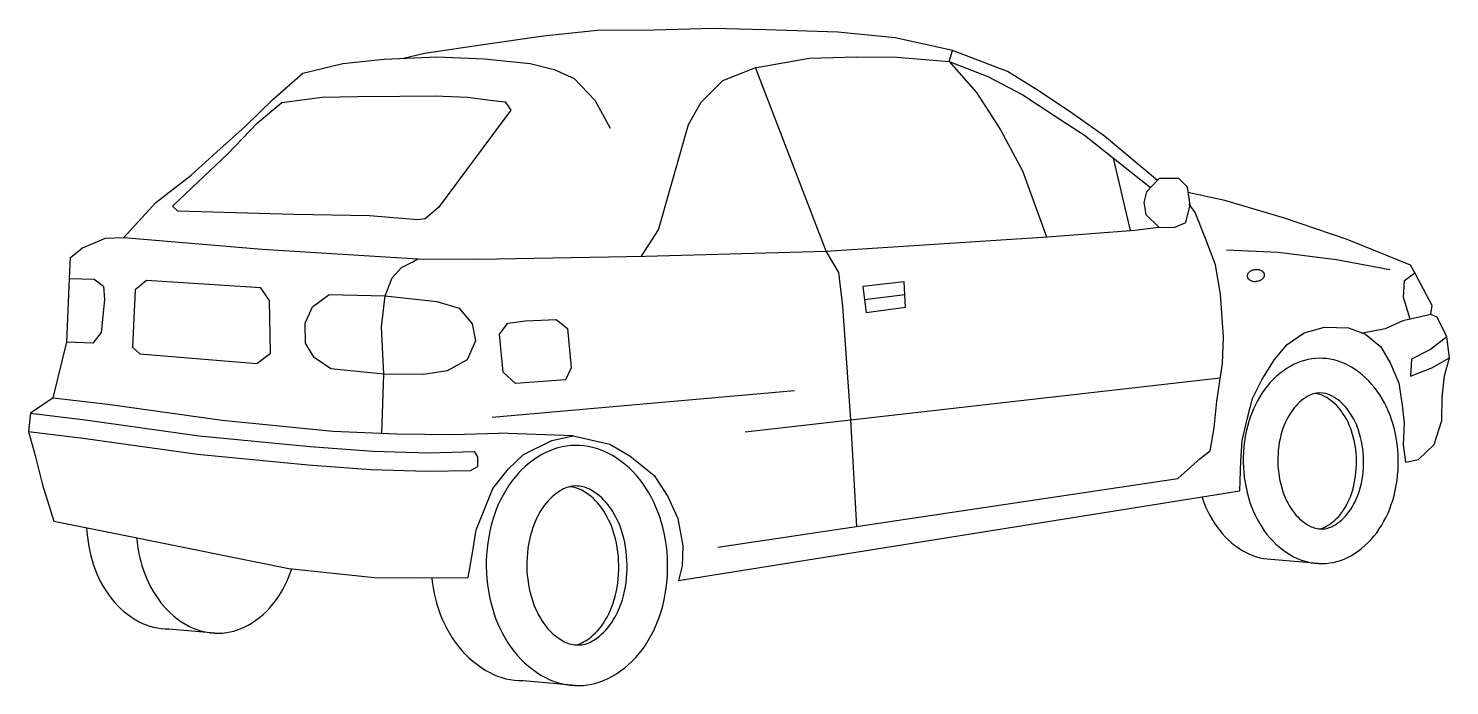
# Model space of a CAD drawing. Extents: x -305.8 to -291.2, y 201.4 to 208.2.
import ezdxf

# ---------------------------------------------------------------- set-up
doc = ezdxf.new("R2010")
doc.units = 0
doc.header["$LTSCALE"] = 0.5
doc.layers.get('0').update_dxf_attribs({"linetype": 'CONTINUOUS'})

msp = doc.modelspace()

# ---------------------------------------------------------------- linework, layer by layer
at = {"linetype": 'CONTINUOUS'}
for points in [[(-294.196, 206.608), (-294.739, 207.061), (-295.1, 207.317), (-295.434, 207.54), (-295.731, 207.723), (-296.294, 207.938), (-296.88, 208.07), (-297.469, 208.127), (-298.205, 208.151), (-298.744, 208.165), (-299.347, 208.147), (-299.93, 208.145), (-300.482, 208.085), (-301.122, 207.993), (-301.698, 207.907), (-301.913, 207.858)], [(-296.328, 207.827), (-296.294, 207.938)], [(-304.777, 206.025), (-304.449, 206.383), (-304.089, 206.662), (-303.827, 206.9), (-303.531, 207.163), (-303.25, 207.44), (-302.944, 207.708), (-302.536, 207.805), (-302.112, 207.849), (-301.574, 207.875), (-301.09, 207.855), (-300.619, 207.805), (-300.371, 207.746), (-300.166, 207.651), (-299.954, 207.429), (-299.8, 207.145)], [(-299.477, 205.833), (-299.305, 206.103), (-298.996, 207.181), (-298.867, 207.411), (-298.644, 207.633), (-298.438, 207.712), (-298.316, 207.763), (-297.76, 207.859), (-297.276, 207.873), (-296.861, 207.872), (-296.328, 207.827), (-296.048, 207.509), (-295.803, 207.128), (-295.577, 206.708), (-295.33, 206.031)], [(-296.328, 207.827), (-295.933, 207.674), (-295.573, 207.484), (-295.253, 207.273), (-294.942, 207.072), (-294.267, 206.535)], [(-297.274, 203.067), (-297.333, 204.159), (-297.416, 205.321), (-297.458, 205.666), (-297.586, 205.886), (-298.309, 207.765)], [(-294.472, 206.096), (-294.647, 206.837)], [(-294.177, 206.628), (-294.308, 206.492), (-294.335, 206.383), (-294.313, 206.26), (-294.182, 206.129), (-294.024, 206.127), (-293.906, 206.179), (-293.86, 206.358), (-293.889, 206.54), (-293.975, 206.627), (-294.177, 206.628)], [(-291.397, 205.237), (-291.384, 205.327), (-291.559, 205.664), (-291.605, 205.742), (-292.252, 206.005), (-292.894, 206.224), (-293.506, 206.405), (-293.883, 206.486)], [(-298.695, 202.855), (-293.986, 203.559), (-293.758, 203.761), (-293.656, 203.842), (-293.616, 204.075), (-293.587, 204.348), (-293.531, 204.734), (-293.519, 205.003), (-293.55, 205.446), (-293.601, 205.745), (-293.705, 206.015), (-293.809, 206.28), (-293.87, 206.367)], [(-305.5, 204.385), (-305.362, 204.952), (-305.335, 205.606), (-305.323, 205.821), (-305.2, 205.918), (-304.965, 206.017), (-304.777, 206.025), (-303.362, 205.906), (-301.769, 205.805), (-301.146, 205.803), (-299.438, 205.833), (-297.586, 205.886), (-295.321, 206.031), (-294.428, 206.099), (-294.182, 206.129)], [(-291.816, 205.693), (-292.362, 205.796), (-292.961, 205.872), (-293.49, 205.896)], [(-302.137, 204.022), (-302.115, 204.627), (-302.14, 205.111), (-302.102, 205.428), (-302.032, 205.612), (-301.935, 205.718), (-301.818, 205.775), (-301.769, 205.805)], [(-305.335, 205.606), (-305.08, 205.599), (-304.985, 205.527), (-304.977, 205.389), (-304.993, 205.22), (-305.009, 205.052), (-305.096, 204.942), (-305.362, 204.952)], [(-291.607, 205.189), (-291.677, 205.409), (-291.666, 205.583), (-291.559, 205.664)], [(-304.615, 204.833), (-303.417, 204.734), (-303.276, 204.841), (-303.287, 205.379), (-303.374, 205.511), (-304.546, 205.585), (-304.663, 205.489), (-304.69, 204.901), (-304.615, 204.833)], [(-297.178, 205.257), (-296.774, 205.31), (-296.789, 205.571), (-297.213, 205.523), (-297.178, 205.257)], [(-302.102, 205.428), (-301.572, 205.37), (-301.344, 205.3), (-301.212, 205.14), (-301.179, 204.968), (-301.264, 204.773), (-301.469, 204.66), (-301.71, 204.621), (-302.115, 204.627), (-302.66, 204.68), (-302.83, 204.795), (-302.917, 204.942), (-302.922, 205.149), (-302.846, 205.314), (-302.676, 205.441), (-302.102, 205.428)], [(-297.195, 205.39), (-296.781, 205.441)], [(-305.5, 204.385), (-305.734, 204.227), (-305.754, 204.039), (-305.685, 203.793), (-305.61, 203.493), (-305.494, 203.12), (-304.725, 202.968), (-303.087, 202.636), (-302.211, 202.545), (-301.742, 202.54), (-301.253, 202.545), (-301.208, 202.798), (-301.169, 203.031), (-301.089, 203.235), (-300.999, 203.455), (-300.841, 203.655), (-300.685, 203.802), (-300.397, 203.946), (-300.176, 203.995), (-299.803, 203.909), (-299.598, 203.79), (-299.347, 203.587), (-299.209, 203.373), (-299.106, 203.147), (-299.056, 202.867), (-299.061, 202.664), (-299.098, 202.515), (-293.351, 203.433), (-293.342, 203.735), (-293.327, 203.948), (-293.274, 204.18), (-293.222, 204.375), (-293.128, 204.566), (-292.998, 204.777), (-292.868, 204.93), (-292.692, 205.048), (-292.486, 205.106), (-292.239, 205.101), (-292.064, 205.036), (-291.909, 204.906), (-291.808, 204.734), (-291.723, 204.534), (-291.689, 204.307), (-291.67, 204.125), (-291.681, 203.902), (-291.657, 203.725), (-291.524, 203.752), (-291.364, 203.904), (-291.285, 204.153), (-291.28, 204.39), (-291.255, 204.608), (-291.205, 204.792), (-291.234, 205.008), (-291.332, 205.209), (-291.397, 205.237), (-291.682, 205.172), (-291.863, 205.089), (-292.094, 205.045)], [(-291.234, 205.008), (-291.399, 204.877), (-291.595, 204.779), (-291.606, 204.606), (-291.385, 204.689), (-291.205, 204.792)], [(-298.417, 204.036), (-293.552, 204.589)], [(-301.005, 204.186), (-297.912, 204.457)], [(-305.5, 204.385), (-304.94, 204.317), (-303.771, 204.154), (-302.637, 204.043), (-301.985, 204.015), (-301.406, 204.009), (-300.938, 204.02)], [(-305.734, 204.227), (-305.174, 204.159), (-304.005, 203.996), (-302.871, 203.886), (-302.228, 203.839), (-301.654, 203.822), (-301.186, 203.833)], [(-305.754, 204.039), (-305.195, 203.971), (-304.025, 203.808), (-302.892, 203.697), (-302.248, 203.651), (-301.675, 203.633), (-301.227, 203.64)], [(-300.176, 203.995), (-300.938, 204.02)], [(-301.227, 203.64), (-301.155, 203.681), (-301.152, 203.78), (-301.186, 203.833)], [(-292.995, 202.73), (-292.508, 202.687)], [(-304.316, 202.019), (-303.807, 201.974)], [(-300.69, 201.489), (-300.12, 201.438)]]:
    msp.add_lwpolyline(points, dxfattribs=at)
for points in [[(-304.28, 206.347), (-304.018, 206.594), (-303.713, 206.882), (-303.408, 207.2), (-303.16, 207.407), (-302.747, 207.46), (-302.386, 207.468), (-301.951, 207.472), (-301.591, 207.474), (-301.259, 207.461), (-301.027, 207.431), (-300.873, 207.415), (-300.817, 207.327), (-301.557, 206.333), (-301.693, 206.217), (-301.767, 206.206), (-302.262, 206.245), (-303.038, 206.259), (-304.225, 206.294)], [(-300.236, 205.092), (-300.198, 204.689), (-300.256, 204.569), (-300.768, 204.529), (-300.894, 204.646), (-300.933, 205.035), (-300.846, 205.148), (-300.666, 205.17), (-300.353, 205.184)]]:
    msp.add_lwpolyline(points, close=True, dxfattribs=at)
for points in [[(-293.195, 205.695, 0.067583), (-293.229, 205.686, 0.079911), (-293.255, 205.671, 0.107111), (-293.273, 205.648, 0.13967), (-293.277, 205.626, 0.13967), (-293.269, 205.606, 0.107111), (-293.247, 205.587, 0.079911), (-293.218, 205.577, 0.067583), (-293.182, 205.576, 0.067583), (-293.148, 205.585, 0.079911), (-293.121, 205.6, 0.107111), (-293.104, 205.623, 0.13967), (-293.1, 205.645, 0.13967), (-293.108, 205.665, 0.107111), (-293.13, 205.684, 0.079911), (-293.159, 205.693, 0.067583)], [(-293.318, 203.725, 0.075978), (-293.248, 203.312, 0.086152), (-293.074, 202.986, 0.10596), (-292.801, 202.757, 0.126021), (-292.508, 202.687, 0.126021), (-292.217, 202.766, 0.10596), (-291.951, 203.003, 0.086152), (-291.787, 203.334, 0.075978), (-291.73, 203.749, 0.075978), (-291.799, 204.162, 0.086152), (-291.974, 204.489, 0.10596), (-292.247, 204.718, 0.126021), (-292.54, 204.788, 0.126021), (-292.83, 204.709, 0.10596), (-293.097, 204.472, 0.086152), (-293.261, 204.14, 0.075978)], [(-292.963, 203.731, 0.075978), (-292.911, 203.423, 0.086152), (-292.794, 203.204, 0.10596), (-292.635, 203.071, 0.126021), (-292.513, 203.041, 0.126021), (-292.393, 203.074, 0.10596), (-292.238, 203.212, 0.086152), (-292.127, 203.435, 0.075978), (-292.085, 203.744, 0.075978), (-292.137, 204.051, 0.086152), (-292.254, 204.27, 0.10596), (-292.413, 204.404, 0.126021), (-292.534, 204.433, 0.126021), (-292.655, 204.4, 0.10596), (-292.81, 204.262, 0.086152), (-292.921, 204.039, 0.075978)], [(-301.067, 202.653, 0.075978), (-300.986, 202.17, 0.086152), (-300.782, 201.788, 0.10596), (-300.462, 201.52, 0.126021), (-300.12, 201.438, 0.126021), (-299.78, 201.531, 0.10596), (-299.469, 201.808, 0.086152), (-299.277, 202.196, 0.075978), (-299.21, 202.681, 0.075978), (-299.291, 203.164, 0.086152), (-299.495, 203.546, 0.10596), (-299.815, 203.814, 0.126021), (-300.157, 203.896, 0.126021), (-300.497, 203.803, 0.10596), (-300.808, 203.526, 0.086152), (-301, 203.138, 0.075978)], [(-300.652, 202.659, 0.075978), (-300.591, 202.3, 0.086152), (-300.455, 202.043, 0.10596), (-300.268, 201.887, 0.126021), (-300.126, 201.853, 0.126021), (-299.985, 201.891, 0.10596), (-299.804, 202.053, 0.086152), (-299.674, 202.314, 0.075978), (-299.625, 202.675, 0.075978), (-299.685, 203.034, 0.086152), (-299.822, 203.291, 0.10596), (-300.009, 203.447, 0.126021), (-300.151, 203.481, 0.126021), (-300.292, 203.442, 0.10596), (-300.473, 203.281, 0.086152), (-300.602, 203.02, 0.075978)]]:
    msp.add_lwpolyline(points, format="xyb", close=True, dxfattribs=at)
for points in [[(-292.534, 203.042, 0.073763), (-292.465, 203.069, 0.10596), (-292.31, 203.207, 0.086152), (-292.2, 203.43, 0.075978), (-292.158, 203.738, 0.075978), (-292.209, 204.046, 0.086152), (-292.326, 204.265, 0.10596), (-292.486, 204.398, 0.104794), (-292.586, 204.427, 0.126021)], [(-300.151, 201.854, 0.073763), (-300.07, 201.885, 0.10596), (-299.889, 202.046, 0.086152), (-299.76, 202.307, 0.075978), (-299.71, 202.668, 0.075978), (-299.771, 203.027, 0.086152), (-299.907, 203.284, 0.10596), (-300.094, 203.44, 0.104794), (-300.211, 203.473, 0.126021)], [(-293.741, 203.371, 0.002979), (-293.735, 203.355, 0.086152), (-293.561, 203.029, 0.10596), (-293.288, 202.8, 0.126021), (-292.995, 202.73, 0.126021)], [(-305.159, 203.054, 0.067459), (-305.088, 202.672, 0.086152), (-304.906, 202.331, 0.10596), (-304.621, 202.092, 0.126021), (-304.316, 202.019, 0.126021)], [(-304.647, 202.952, 0.057612), (-304.58, 202.627, 0.086152), (-304.398, 202.286, 0.10596), (-304.113, 202.047, 0.126021), (-303.807, 201.974, 0.126021), (-303.504, 202.056, 0.10596), (-303.226, 202.304, 0.082228), (-303.059, 202.633, 0.075978)], [(-301.626, 202.541, 0.050817), (-301.556, 202.22, 0.086152), (-301.352, 201.839, 0.10596), (-301.032, 201.571, 0.126021), (-300.69, 201.489, 0.126021)]]:
    msp.add_lwpolyline(points, format="xyb", dxfattribs=at)

doc.saveas('drawing.dxf')
